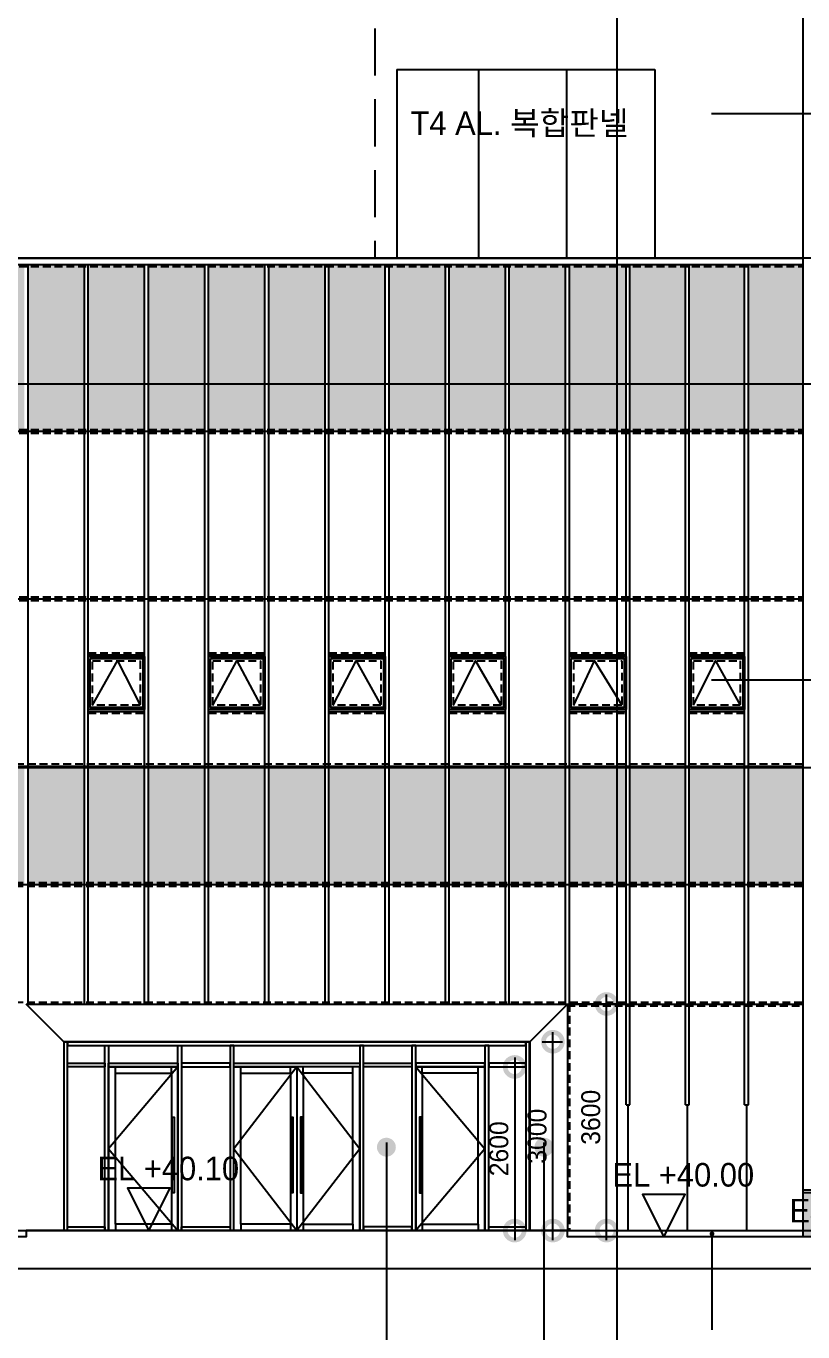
# Model space of a CAD drawing. Extents: x -430745 to 210250, y 0 to 148500.
# Drawn here: x 109205 to 121545, y 36119 to 56866 of the extents above; entities that cross this region are included whole.
import ezdxf
from ezdxf.enums import TextEntityAlignment as Align

# ---------------------------------------------------------------- set-up
doc = ezdxf.new("R2010")
doc.units = 0
doc.header["$LTSCALE"] = 250
doc.header["$MEASUREMENT"] = 0
for name, pattern in [('ACAD_ISO05W100', [33, 24, -3, 0, -3, 0, -3]), ('DASHED', [0.75, 0.5, -0.25]), ('H1', [1.5, 1, -0.5])]:
    doc.linetypes.add(name, pattern=pattern)
doc.layers.get('0').update_dxf_attribs({"linetype": 'CONTINUOUS'})
doc.layers.get('Defpoints').update_dxf_attribs({"linetype": 'CONTINUOUS'})
for name, color, linetype, plot in [('# 레벨 계획', 193, 'CONTINUOUS', False), ('NOPLOT', 193, 'CONTINUOUS', False), ('NOPLOT-TEXT', 41, 'CONTINUOUS', False)]:
    doc.layers.add(name, color=color, linetype=linetype, plot=plot)
for name, color, linetype in [('A-CEN', 1, 'CONTINUOUS'), ('A-DIM', 7, 'CONTINUOUS'), ('A-DOOR', 4, 'CONTINUOUS'), ('A-ELE-2', 2, 'CONTINUOUS'), ('A-ELE-252', 252, 'CONTINUOUS'), ('A-ELE-254', 254, 'CONTINUOUS'), ('A-ELE-3', 3, 'CONTINUOUS'), ('A-ELE-5', 5, 'CONTINUOUS'), ('A-ELE-7', 7, 'CONTINUOUS'), ('A-ELE-8 해치', 8, 'CONTINUOUS'), ('A-SITE', 2, 'ACAD_ISO05W100'), ('A-WIN', 4, 'CONTINUOUS'), ('A-WIN-CEN', 1, 'CONTINUOUS'), ('A-WIN-HID', 9, 'DASHED'), ('BOUNDARY_추후 증축', 7, 'H1'), ('i-e-cyan', 4, 'CONTINUOUS')]:
    doc.layers.add(name, color=color, linetype=linetype)
doc.styles.add('Gdim', font='')
doc.styles.add('Gtx', font='')
doc.styles.get('Gdim').set_extended_font_data('Dotum')
doc.styles.get('Gtx').set_extended_font_data('Dotum')
doc.dimstyles.new('Gdim100', dxfattribs={"dimscale": 100, "dimtxt": 3, "dimasz": 6, "dimexe": 1.5, "dimexo": 2, "dimgap": 1, "dimtad": 1, "dimdec": 0, "dimzin": 0, "dimdsep": 46, "dimtxsty": 'Gdim', "dimblk": 'DOTSMALL', "dimcen": 1.5, "dimdle": 1.5, "dimclrd": 1, "dimclre": 1, "dimclrt": 256, "dimazin": 0, "dimtfac": 1, "dimtdec": 0, "dimtix": 1, "dimtmove": 2, "dimatfit": 3, "dimldrblk": 'DOTSMALL', "dimfxl": 1.5, "dimtolj": 1, "dimtzin": 0, "dimlwd": -1, "dimlwe": -1, "dimarcsym": 0})

# ---------------------------------------------------------------- blocks, each defined once
blk = doc.blocks.new('A-CEN-EAST1')
at = {"layer": 'A-CEN'}
for p, q in [((14838920.5, -289571.4, 0), (14838920.5, -182238.1, 0)), ((14840420.5, -254675.9, 0), (14886741.9, -254675.9)), ((14840420.5, -263675.9, 0), (14886741.9, -263675.9)), ((14740192.8, -272425.9, 0), (14886741.9, -272425.9)), ((14740192.8, -273025.9, 0), (14843720.5, -273025.9, 0))]:
    blk.add_line(p, q, dxfattribs=at)
at = {"layer": 'A-CEN', "elevation": 0}
for points in [[(14843720.5, -256975.9), (14740192.8, -256975.9)], [(14843720.5, -258975.9), (14740192.8, -258975.9)], [(14843720.5, -265075.9), (14740192.8, -265075.9)]]:
    blk.add_lwpolyline(points, dxfattribs=at)
blk = doc.blocks.new('_DotSmall')
at = {"color": 0, "linetype": 'ByBlock', "const_width": 0.5}
blk.add_lwpolyline([(-0.0625, 0, 1), (0.0625, 0, 1)], format="xyb", close=True, dxfattribs=at)
blk = doc.blocks.new('*D10')
at = {"layer": 'Defpoints', "color": 0, "transparency": 16777216}
for p in [(121545, 46479), (122895, 46479), (121545, 45079)]:
    blk.add_point(p, dxfattribs=at)
at = {"layer": 'NOPLOT', "color": 1, "transparency": 16777216}
for p, q in [((121745, 46479), (123045, 46479)), ((122895, 44929), (122895, 46629)), ((121745, 45079), (123045, 45079))]:
    blk.add_line(p, q, dxfattribs=at)
at = {"layer": 'NOPLOT', "color": 1, "transparency": 16777216, "xscale": 600, "yscale": 600, "zscale": 600}
for p, rotation in [((122895, 46479), 90), ((122895, 45079), 270)]:
    blk.add_blockref('_DotSmall', p, dxfattribs=dict(at, rotation=rotation))
at = {"layer": 'NOPLOT', "transparency": 16777216, "insert": (122645, 45779), "char_height": 300, "attachment_point": 5, "rotation": 90, "style": 'Gdim'}
blk.add_mtext('\\A1;1400', dxfattribs=at)
blk = doc.blocks.new('A$C4737335e')
at = {"layer": '# 레벨 계획', "elevation": 0}
for points in [[(113267, 1300), (113605, 1975), (112930, 1975), (113267, 1300)], [(121449, 1200), (121786, 1875), (121111, 1875), (121449, 1200)]]:
    blk.add_lwpolyline(points, dxfattribs=at)
at = {"layer": '# 레벨 계획', "style": 'Gtx'}
for s, p in [('EL +40.10', (112450, 2099)), ('EL +40.00', (120632, 1999))]:
    blk.add_text(s, height=375, rotation=360, dxfattribs=at).set_placement(p)
blk = doc.blocks.new('*D27')
at = {"layer": 'Defpoints', "color": 0, "transparency": 16777216}
for p in [(117705, 41329), (118427, 41329), (117705, 37729)]:
    blk.add_point(p, dxfattribs=at)
at = {"layer": 'NOPLOT', "color": 1, "transparency": 16777216}
for p, q in [((117905, 41329), (118577, 41329)), ((118427, 37579), (118427, 41479)), ((117905, 37729), (118577, 37729))]:
    blk.add_line(p, q, dxfattribs=at)
at = {"layer": 'NOPLOT', "color": 1, "transparency": 16777216, "xscale": 600, "yscale": 600, "zscale": 600}
for p, rotation in [((118427, 41329), 90), ((118427, 37729), 270)]:
    blk.add_blockref('_DotSmall', p, dxfattribs=dict(at, rotation=rotation))
at = {"layer": 'NOPLOT', "transparency": 16777216, "insert": (118177, 39529), "char_height": 300, "attachment_point": 5, "rotation": 90, "style": 'Gdim'}
blk.add_mtext('\\A1;3600', dxfattribs=at)
blk = doc.blocks.new('*D28')
at = {"layer": 'Defpoints', "color": 0, "transparency": 16777216}
for p in [(117205, 40729, 0), (117574, 40729), (117155, 37729, 0)]:
    blk.add_point(p, dxfattribs=at)
at = {"layer": 'NOPLOT', "color": 1, "transparency": 16777216}
for p, q in [((117574, 37579), (117574, 40879)), ((117405, 40729), (117724, 40729)), ((117355, 37729), (117724, 37729))]:
    blk.add_line(p, q, dxfattribs=at)
at = {"layer": 'NOPLOT', "color": 1, "transparency": 16777216, "xscale": 600, "yscale": 600, "zscale": 600}
for p, rotation in [((117574, 40729), 90), ((117574, 37729), 270)]:
    blk.add_blockref('_DotSmall', p, dxfattribs=dict(at, rotation=rotation))
at = {"layer": 'NOPLOT', "transparency": 16777216, "insert": (117324, 39229), "char_height": 300, "attachment_point": 5, "rotation": 90, "style": 'Gdim'}
blk.add_mtext('\\A1;3000', dxfattribs=at)
blk = doc.blocks.new('*D29')
at = {"layer": 'Defpoints', "color": 0, "transparency": 16777216}
for p in [(116555, 40329, 0), (116530, 37729), (116967, 37729)]:
    blk.add_point(p, dxfattribs=at)
at = {"layer": 'NOPLOT', "color": 1, "transparency": 16777216}
for p, q in [((116967, 40479), (116967, 37579)), ((116755, 40329), (117117, 40329)), ((116730, 37729), (117117, 37729))]:
    blk.add_line(p, q, dxfattribs=at)
at = {"layer": 'NOPLOT', "color": 1, "transparency": 16777216, "xscale": 600, "yscale": 600, "zscale": 600}
for p, rotation in [((116967, 40329), 90), ((116967, 37729), 270)]:
    blk.add_blockref('_DotSmall', p, dxfattribs=dict(at, rotation=rotation))
at = {"layer": 'NOPLOT', "transparency": 16777216, "insert": (116717, 39029), "char_height": 300, "attachment_point": 5, "rotation": 90, "style": 'Gdim'}
blk.add_mtext('\\A1;2600', dxfattribs=at)
blk = doc.blocks.new('ad-3')
at = {"layer": 'A-WIN', "color": 5}
for p, q in [((2359, 2449, 0), (2359, 2549, 0)), ((3249, 2449, 0), (3249, 2549, 0)), ((2359, 49, 0), (2359, -51, 0)), ((3249, 49, 0), (3249, -51, 0))]:
    blk.add_line(p, q, dxfattribs=at)
at = {"layer": 'A-WIN', "elevation": 0}
blk.add_lwpolyline([(2249, 2549), (3349, 2549), (3349, -51), (2249, -51)], close=True, dxfattribs=at)
at = {"layer": 'A-WIN', "color": 5, "elevation": 0}
blk.add_lwpolyline([(3249, 2449), (3249, 49), (2359, 49), (2359, 2449)], close=True, dxfattribs=at)
at = {"layer": 'A-WIN-CEN', "color": 1, "elevation": 0}
blk.add_lwpolyline([(3349, 2549), (2249, 1249), (3349, -51)], dxfattribs=at)
at = {"layer": 'i-e-cyan', "color": 4, "elevation": 0}
blk.add_lwpolyline([(3259, 1749), (3289, 1749), (3289, 549), (3259, 549)], close=True, dxfattribs=at)
blk = doc.blocks.new('ad-3a')
at = {"layer": 'A-WIN', "color": 5}
for p, q in [((10, -100, 0), (10, 0, 0)), ((800, -100, 0), (800, 0, 0)), ((1000, -100, 0), (1000, 0, 0)), ((1790, -100, 0), (1790, 0, 0)), ((10, -2500), (10, -2600)), ((800, -2500, 0), (800, -2600, 0)), ((1000, -2500, 0), (1000, -2600, 0)), ((1790, -2500), (1790, -2600))]:
    blk.add_line(p, q, dxfattribs=at)
at = {"layer": 'A-WIN', "elevation": 0}
for points in [[(-100, 0), (900, 0), (900, -2600), (-100, -2600)], [(1900, 0), (900, 0), (900, -2600), (1900, -2600)]]:
    blk.add_lwpolyline(points, close=True, dxfattribs=at)
at = {"layer": 'A-WIN', "color": 5, "elevation": 0}
for points in [[(800, -100), (800, -2500), (10, -2500), (10, -100)], [(1000, -100), (1000, -2500), (1790, -2500), (1790, -100)]]:
    blk.add_lwpolyline(points, close=True, dxfattribs=at)
at = {"layer": 'A-WIN-CEN', "color": 1, "elevation": 0}
for points in [[(900, 0), (-100, -1300), (900, -2600)], [(900, 0), (1900, -1300), (900, -2600)]]:
    blk.add_lwpolyline(points, dxfattribs=at)
at = {"layer": 'i-e-cyan', "color": 4, "elevation": 0}
for points in [[(810, -800), (840, -800), (840, -2000), (810, -2000)], [(990, -800), (960, -800), (960, -2000), (990, -2000)]]:
    blk.add_lwpolyline(points, close=True, dxfattribs=at)
blk = doc.blocks.new('A$C3ffc50a6')
at = {"layer": 'A-WIN'}
for points in [[(60, 0), (60, 3000), (0, 3000), (0, 0)], [(7340, 3000), (60, 3000), (60, 2940), (7340, 2940)], [(650, 0), (650, 2940), (710, 2940), (710, 0)], [(1810, 0), (1810, 2940), (1870, 2940), (1870, 0)], [(1810, 0), (1810, 2940), (1870, 2940), (1870, 0)], [(2700, 0), (2700, 2940), (2640, 2940), (2640, 0)], [(4760, 0), (4760, 2940), (4700, 2940), (4700, 0)], [(5590, 0), (5590, 2940), (5530, 2940), (5530, 0)], [(6750, 0), (6750, 2940), (6690, 2940), (6690, 0)], [(7400, 0), (7400, 3000), (7340, 3000), (7340, 0)], [(60, 2660), (650, 2660), (650, 2600), (60, 2600)], [(710, 2660), (1810, 2660), (1810, 2600), (710, 2600)], [(2640, 2660), (1870, 2660), (1870, 2600), (2640, 2600)], [(2700, 2660), (4700, 2660), (4700, 2600), (2700, 2600)], [(4760, 2660), (5530, 2660), (5530, 2600), (4760, 2600)], [(6690, 2660), (5590, 2660), (5590, 2600), (6690, 2600)], [(7340, 2660), (6750, 2660), (6750, 2600), (7340, 2600)], [(650, 60), (650, 0), (60, 0), (60, 60)], [(2640, 62), (2640, 0), (1870, 0), (1870, 62)], [(4760, 62), (4760, 0), (5530, 0), (5530, 62)], [(7340, 60), (7340, 0), (6750, 0), (6750, 60)]]:
    blk.add_lwpolyline(points, close=True, dxfattribs=at)
at = {"layer": 'A-DOOR'}
blk.add_blockref('ad-3', (-1539, 51, 0), dxfattribs=at)
at = {"layer": 'A-DOOR', "xscale": -1}
blk.add_blockref('ad-3', (8939, 51, 0), dxfattribs=at)
at = {"layer": 'A-WIN'}
blk.add_blockref('ad-3a', (2800, 2600, 0), dxfattribs=at)

msp = doc.modelspace()

# ---------------------------------------------------------------- hatches: boundary and pattern name
at = {"layer": 'A-ELE-252'}
h = msp.add_hatch(color=256, dxfattribs=at)
h.dxf.hatch_style = 1
h.paths.add_polyline_path([(121745.3, 38328.9), (121545.3, 38328.9), (121545.3, 37628.9), (121745.3, 37628.9)])
at = {"layer": 'A-ELE-254'}
h = msp.add_hatch(color=256, dxfattribs=at)
h.dxf.hatch_style = 1
h.paths.add_polyline_path([(121545.3, 53078.9), (120679.9, 53078.9), (120679.9, 50428.9), (121545.3, 50428.9)])
h.paths.add_polyline_path([(120619.9, 53078.9), (119738.6, 53078.9), (119738.6, 50428.9), (120619.9, 50428.9)])
h.paths.add_polyline_path([(119678.6, 53078.9), (118797, 53078.9), (118797, 50428.9), (119678.6, 50428.9)])
h.paths.add_polyline_path([(118737, 53078.9), (117835.3, 53078.9), (117835.3, 50428.9), (118737, 50428.9)])
h.paths.add_polyline_path([(117775.3, 53078.9), (116880.5, 53078.9), (116880.5, 50428.9), (117775.3, 50428.9)])
h.paths.add_polyline_path([(116820.5, 53078.9), (115925.5, 53078.9), (115925.5, 50428.9), (116820.5, 50428.9)])
h.paths.add_polyline_path([(115865.5, 53078.9), (114970.3, 53078.9), (114970.3, 50428.9), (115865.5, 50428.9)])
h.paths.add_polyline_path([(114910.3, 53078.9), (114014.9, 53078.9), (114014.9, 50428.9), (114910.3, 50428.9)])
h.paths.add_polyline_path([(113954.9, 53078.9), (113059.3, 53078.9), (113059.3, 50428.9), (113954.9, 50428.9)])
h.paths.add_polyline_path([(112999.3, 53078.9), (112103.6, 53078.9), (112103.6, 50428.9), (112999.3, 50428.9)])
h.paths.add_polyline_path([(112043.6, 53078.9), (111147.6, 53078.9), (111147.6, 50428.9), (112043.6, 50428.9)])
h.paths.add_polyline_path([(111087.6, 53078.9), (110191.5, 53078.9), (110191.5, 50428.9), (111087.6, 50428.9)])
h.paths.add_polyline_path([(110131.5, 53078.9), (109235.3, 53078.9), (109235.3, 50428.9), (110131.5, 50428.9)])
h.paths.add_polyline_path([(109175.3, 53078.9), (108293.5, 53078.9), (108293.5, 50428.9), (109175.3, 50428.9)])
h.paths.add_polyline_path([(108233.5, 53078.9), (107351.7, 53078.9), (107351.7, 50428.9), (108233.5, 50428.9)])
h.paths.add_polyline_path([(107291.7, 53078.9), (106409.6, 53078.9), (106409.6, 50428.9), (107291.7, 50428.9)])
h.paths.add_polyline_path([(106349.6, 53078.9), (105473.8, 53078.9), (105473.8, 50428.9), (106349.6, 50428.9)])
h.paths.add_polyline_path([(105413.8, 53078.9), (104525.2, 53078.9), (104525.2, 50428.9), (105413.8, 50428.9)])
h.paths.add_polyline_path([(104465.2, 53078.9), (103595.6, 53078.9), (103595.6, 50428.9), (104465.2, 50428.9)])
h.paths.add_polyline_path([(103535.6, 53078.9), (102665.9, 53078.9), (102665.9, 50428.9), (103535.6, 50428.9)])
h.paths.add_polyline_path([(102605.9, 53078.9), (101736.1, 53078.9), (101736.1, 50428.9), (102605.9, 50428.9)])
h.paths.add_polyline_path([(101676.1, 53078.9), (100806.2, 53078.9), (100806.2, 50428.9), (101676.1, 50428.9)])
h.paths.add_polyline_path([(100746.2, 53078.9), (99876.2, 53078.9), (99876.2, 50428.9), (100746.2, 50428.9)])
h.paths.add_polyline_path([(99816.2, 53078.9), (98946.2, 53078.9), (98946.2, 50428.9), (99816.2, 50428.9)])
h.paths.add_polyline_path([(98886.2, 53078.9), (98016, 53078.9), (98016, 50428.9), (98886.2, 50428.9)])
h.paths.add_polyline_path([(97956, 53078.9), (97085.8, 53078.9), (97085.8, 50428.9), (97956, 50428.9)])
h.paths.add_polyline_path([(97025.8, 53078.9), (96155.6, 53078.9), (96155.6, 50428.9), (97025.8, 50428.9)])
h.paths.add_polyline_path([(96095.6, 53078.9), (95225.3, 53078.9), (95225.3, 50428.9), (96095.6, 50428.9)])
h.paths.add_polyline_path([(95165.3, 53078.9), (94295.3, 53078.9), (94295.3, 50428.9), (95165.3, 50428.9)])
h.paths.add_polyline_path([(94235.3, 53078.9), (93365.4, 53078.9), (93365.4, 50428.9), (94235.3, 50428.9)])
h.paths.add_polyline_path([(93305.4, 53078.9), (92435.4, 53078.9), (92435.4, 50428.9), (93305.4, 50428.9)])
h.paths.add_polyline_path([(92375.4, 53078.9), (91505.4, 53078.9), (91505.4, 50428.9), (92375.4, 50428.9)])
h.paths.add_polyline_path([(91445.4, 53078.9), (90575.4, 53078.9), (90575.4, 50428.9), (91445.4, 50428.9)])
h.paths.add_polyline_path([(90515.4, 53078.9), (89645.4, 53078.9), (89645.4, 50428.9), (90515.4, 50428.9)])
h.paths.add_polyline_path([(89585.4, 53078.9), (88715.3, 53078.9), (88715.3, 50428.9), (89585.4, 50428.9)])
h.paths.add_polyline_path([(88655.3, 53078.9), (87785.3, 53078.9), (87785.3, 50428.9), (88655.3, 50428.9)])
h.paths.add_polyline_path([(87725.3, 53078.9), (86855.3, 53078.9), (86855.3, 50428.9), (87725.3, 50428.9)])
h.paths.add_polyline_path([(86795.3, 53078.9), (85925.3, 53078.9), (85925.3, 50428.9), (86795.3, 50428.9)])
h.paths.add_polyline_path([(85865.3, 53078.9), (84995, 53078.9), (84995, 50428.9), (85865.3, 50428.9)])
h.paths.add_polyline_path([(84935, 53078.9), (84064.9, 53078.9), (84064.9, 50428.9), (84935, 50428.9)])
h.paths.add_polyline_path([(84004.9, 53078.9), (83134.7, 53078.9), (83134.7, 50428.9), (84004.9, 50428.9)])
h.paths.add_polyline_path([(83074.7, 53078.9), (82204.6, 53078.9), (82204.6, 50428.9), (83074.7, 50428.9)])
h.paths.add_polyline_path([(82144.6, 53078.9), (81274.5, 53078.9), (81274.5, 50428.9), (82144.6, 50428.9)])
h.paths.add_polyline_path([(81214.5, 53078.9), (80344.5, 53078.9), (80344.5, 50428.9), (81214.5, 50428.9)])
h.paths.add_polyline_path([(80284.5, 53078.9), (79414.6, 53078.9), (79414.6, 50428.9), (80284.5, 50428.9)])
h.paths.add_polyline_path([(79354.6, 53078.9), (78484.7, 53078.9), (78484.7, 50428.9), (79354.6, 50428.9)])
h.paths.add_polyline_path([(78424.7, 53078.9), (77555, 53078.9), (77555, 50428.9), (78424.7, 50428.9)])
h.paths.add_polyline_path([(77495, 53078.9), (76625.3, 53078.9), (76625.3, 50428.9), (77495, 50428.9)])
h.paths.add_polyline_path([(76565.3, 53078.9), (75694.7, 53078.9), (75694.7, 50428.9), (76565.3, 50428.9)])
h.paths.add_polyline_path([(75634.7, 53078.9), (74764.3, 53078.9), (74764.3, 50428.9), (75634.7, 50428.9)])
h.paths.add_polyline_path([(74704.3, 53078.9), (73834, 53078.9), (73834, 50428.9), (74704.3, 50428.9)])
h.paths.add_polyline_path([(73774, 53078.9), (72903.8, 53078.9), (72903.8, 50428.9), (73774, 50428.9)])
h.paths.add_polyline_path([(72843.8, 53078.9), (71973.7, 53078.9), (71973.7, 50428.9), (72843.8, 50428.9)])
h.paths.add_polyline_path([(71913.7, 53078.9), (71043.7, 53078.9), (71043.7, 50428.9), (71913.7, 50428.9)])
h.paths.add_polyline_path([(70983.7, 53078.9), (70113.9, 53078.9), (70113.9, 50428.9), (70983.7, 50428.9)])
h.paths.add_polyline_path([(70053.9, 53078.9), (69184.2, 53078.9), (69184.2, 50428.9), (70053.9, 50428.9)])
h.paths.add_polyline_path([(69124.2, 53078.9), (68254.7, 53078.9), (68254.7, 50428.9), (69124.2, 50428.9)])
h.paths.add_polyline_path([(68194.7, 53078.9), (67325.3, 53078.9), (67325.3, 50428.9), (68194.7, 50428.9)])
h.paths.add_polyline_path([(67265.3, 53078.9), (66351.5, 53078.9), (66351.5, 50428.9), (67265.3, 50428.9)])
h.paths.add_polyline_path([(66291.5, 53078.9), (65377.9, 53078.9), (65377.9, 50428.9), (66291.5, 50428.9)])
h.paths.add_polyline_path([(65317.9, 53078.9), (64404.6, 53078.9), (64404.6, 50428.9), (65317.9, 50428.9)])
h.paths.add_polyline_path([(64344.6, 53078.9), (63431.3, 53078.9), (63431.3, 50428.9), (64344.6, 50428.9)])
h.paths.add_polyline_path([(63371.3, 53078.9), (62458.3, 53078.9), (62458.3, 50428.9), (63371.3, 50428.9)])
h.paths.add_polyline_path([(62398.3, 53078.9), (61485.6, 53078.9), (61485.6, 50428.9), (62398.3, 50428.9)])
h.paths.add_polyline_path([(61425.6, 53078.9), (60513.1, 53078.9), (60513.1, 50428.9), (61425.6, 50428.9)])
h.paths.add_polyline_path([(60453.1, 53078.9), (59540.8, 53078.9), (59540.8, 50428.9), (60453.1, 50428.9)])
h.paths.add_polyline_path([(59480.8, 53078.9), (58568.7, 53078.9), (58568.7, 50428.9), (59480.8, 50428.9)])
h.paths.add_polyline_path([(58508.7, 53078.9), (57596.8, 53078.9), (57596.8, 50428.9), (58508.7, 50428.9)])
h.paths.add_polyline_path([(57536.8, 53078.9), (56595.3, 53078.9), (56595.3, 50428.9), (57536.8, 50428.9)])
h = msp.add_hatch(color=256, dxfattribs=at)
h.dxf.hatch_style = 1
h.paths.add_polyline_path([(106349.6, 45108.9), (105473.8, 45108.9), (105473.8, 45078.9), (105472.9, 43228.9), (106349.6, 43228.9)])
h.paths.add_polyline_path([(107291.7, 45108.9), (106409.6, 45108.9), (106409.6, 43228.9), (107291.7, 43228.9)])
h.paths.add_polyline_path([(108233.5, 45108.9), (107351.7, 45108.9), (107351.7, 43228.9), (108233.5, 43228.9)])
h.paths.add_polyline_path([(109175.3, 45108.9), (108293.5, 45108.9), (108293.5, 43228.9), (109175.3, 43228.9)])
h.paths.add_polyline_path([(110131.5, 45108.9), (109235.3, 45108.9), (109235.3, 43228.9), (110131.5, 43228.9)])
h.paths.add_polyline_path([(111087.6, 45108.9), (110191.5, 45108.9), (110191.5, 43228.9), (111087.6, 43228.9)])
h.paths.add_polyline_path([(112043.6, 45108.9), (111147.6, 45108.9), (111147.6, 43228.9), (112043.6, 43228.9)])
h.paths.add_polyline_path([(112999.3, 45108.9), (112103.6, 45108.9), (112103.6, 43228.9), (112999.3, 43228.9)])
h.paths.add_polyline_path([(113954.9, 45108.9), (113059.3, 45108.9), (113059.3, 43228.9), (113954.9, 43228.9)])
h.paths.add_polyline_path([(114910.3, 45108.9), (114014.9, 45108.9), (114014.9, 43228.9), (114910.3, 43228.9)])
h.paths.add_polyline_path([(115865.5, 45108.9), (114970.3, 45108.9), (114970.3, 43228.9), (115865.5, 43228.9)])
h.paths.add_polyline_path([(116820.5, 45108.9), (115925.5, 45108.9), (115925.5, 43228.9), (116820.5, 43228.9)])
h.paths.add_polyline_path([(117775.3, 45108.9), (116880.5, 45108.9), (116880.5, 43228.9), (117775.3, 43228.9)])
h.paths.add_polyline_path([(118737, 45108.9), (117835.3, 45108.9), (117835.3, 43228.9), (118737, 43228.9)])
h.paths.add_polyline_path([(119678.6, 45108.9), (118797, 45108.9), (118797, 43228.9), (119678.6, 43228.9)])
h.paths.add_polyline_path([(120619.9, 45108.9), (119738.6, 45108.9), (119738.6, 43228.9), (120619.9, 43228.9)])
h.paths.add_polyline_path([(121545.3, 45108.9), (120679.9, 45108.9), (120679.9, 43228.9), (121545.3, 43228.9)])
at = {"layer": 'A-ELE-8 해치'}
h = msp.add_hatch(dxfattribs=at)
h.set_pattern_fill('_USER', color=256, scale=1400, angle=90, pattern_type=0)
h.set_pattern_definition([(90, (119195.3, 56179), (-1400, 9e-14), [])])
h.paths.add_polyline_path([(119195.3, 56178.9), (115095.3, 56178.9), (115095.3, 53178.9), (119195.3, 53178.9)])

# ---------------------------------------------------------------- linework, layer by layer
at = {"layer": 'A-ELE-2'}
for p, q in [((121545.3, 84878.9), (121545.3, 38328.9, 0)), ((109205.3, 41328.9), (117805.3, 41328.9, 0)), ((109805.3, 40728.9), (109205.3, 41328.9)), ((117205.3, 40728.9, 0), (117805.3, 41328.9, 0)), ((117805.3, 41328.9, 0), (117805.3, 37728.9)), ((109805.3, 40728.9), (109805.3, 37728.9)), ((109805.3, 40728.9), (117205.3, 40728.9, 0)), ((117205.3, 40728.9, 0), (117205.3, 37728.9, 0)), ((121745.3, 38328.9), (121545.3, 38328.9))]:
    msp.add_line(p, q, dxfattribs=at)
at = {"layer": 'A-ELE-3'}
for p, q in [((56595.3, 53178.9), (121545.3, 53178.9)), ((56595.3, 53078.9), (121545.3, 53078.9))]:
    msp.add_line(p, q, dxfattribs=at)
at = {"layer": 'A-ELE-5'}
for p, q in [((115095.3, 56178.9), (115095.3, 53178.9)), ((115095.3, 56178.9), (119195.3, 56178.9)), ((119195.3, 56178.9), (119195.3, 53178.9))]:
    msp.add_line(p, q, dxfattribs=at)
at = {"layer": 'A-ELE-7'}
for p, q in [((150245.3, 38368.9), (121545.3, 38368.9)), ((121545.3, 38328.9), (121545.3, 37628.9)), ((117805.3, 37728.9), (121545.3, 37728.9))]:
    msp.add_line(p, q, dxfattribs=at)
at = {"layer": 'A-SITE', "linetype": 'Continuous', "elevation": 0}
msp.add_lwpolyline([(168395.2, 37628.9), (117805.3, 37628.9), (117805.3, 37728.9), (109205.3, 37728.9), (109205.3, 37628.9), (105470.3, 37628.9), (98270.3, 37028.9), (44895.3, 37028.9), (43095.3, 36928.9), (41295.3, 36928.9), (41295.3, 36828.9), (40295.3, 36828.9), (40295.3, 36728.9), (39295.3, 36728.9), (39295.3, 36628.9), (36158.4, 36628.9), (36158.4, 36428.9), (7750, 36428.9)], dxfattribs=at)
at = {"layer": 'A-WIN'}
for p, q in [((109235.3, 41328.9, 0), (109235.3, 53078.9, 0)), ((110131.5, 41328.9, 0), (110131.5, 53078.9, 0)), ((110191.5, 41328.9, 0), (110191.5, 53078.9, 0)), ((111087.6, 41328.9, 0), (111087.6, 53078.9, 0)), ((111147.6, 41328.9, 0), (111147.6, 53078.9, 0)), ((112043.6, 41328.9, 0), (112043.6, 53078.9, 0)), ((112103.6, 41328.9, 0), (112103.6, 53078.9, 0)), ((112999.3, 41328.9, 0), (112999.3, 53078.9, 0)), ((113059.3, 41328.9, 0), (113059.3, 53078.9, 0)), ((113954.9, 41328.9, 0), (113954.9, 53078.9, 0)), ((114014.9, 41328.9, 0), (114014.9, 53078.9, 0)), ((114910.3, 41328.9, 0), (114910.3, 53078.9, 0)), ((114970.3, 41328.9, 0), (114970.3, 53078.9, 0)), ((115865.5, 41328.9, 0), (115865.5, 53078.9, 0)), ((115925.5, 41328.9, 0), (115925.5, 53078.9, 0)), ((116820.5, 41328.9, 0), (116820.5, 53078.9, 0)), ((116880.5, 41328.9, 0), (116880.5, 53078.9, 0)), ((117775.3, 41328.9), (117775.3, 53078.9, 0)), ((117835.3, 41328.9), (117835.3, 53078.9, 0)), ((118737, 39728.9, 0), (118737, 53078.9, 0)), ((118797, 39728.9, 0), (118797, 53078.9, 0)), ((119678.6, 39728.9, 0), (119678.6, 53078.9, 0)), ((119738.6, 39728.9, 0), (119738.6, 53078.9, 0)), ((120619.9, 39728.9), (120619.9, 53078.9)), ((120679.9, 39728.9), (120679.9, 53078.9)), ((56595.3, 50428.9), (121545.3, 50428.9)), ((56595.3, 47768.9), (121545.3, 47768.9)), ((110191.5, 46878.9, 0), (111087.6, 46878.9, 0)), ((112103.6, 46878.9, 0), (112999.3, 46878.9, 0)), ((114014.9, 46878.9, 0), (114910.3, 46878.9, 0)), ((115925.5, 46878.9, 0), (116820.5, 46878.9, 0)), ((117835.3, 46878.9), (118737, 46878.9, 0)), ((119738.6, 46878.9, 0), (120619.9, 46878.9)), ((110191.5, 45978.9, 0), (111087.6, 45978.9, 0)), ((112103.6, 45978.9, 0), (112999.3, 45978.9, 0)), ((114014.9, 45978.9, 0), (114910.3, 45978.9, 0)), ((115925.5, 45978.9, 0), (116820.5, 45978.9, 0)), ((117835.3, 45978.9), (118737, 45978.9, 0)), ((119738.6, 45978.9, 0), (120619.9, 45978.9)), ((56595.3, 45108.9, 0), (121545.3, 45108.9)), ((105470.3, 43228.9), (121545.3, 43228.9)), ((117805.3, 41328.9), (121545.3, 41328.9)), ((118737, 39728.9), (118797, 39728.9)), ((118767, 39728.9), (118767, 37728.9)), ((119678.6, 39728.9), (119738.6, 39728.9)), ((119708.6, 39728.9), (119708.6, 37728.9)), ((120619.9, 39728.9), (120679.9, 39728.9)), ((120649.9, 39728.9), (120649.9, 37728.9))]:
    msp.add_line(p, q, dxfattribs=at)
at = {"layer": 'A-WIN', "elevation": 0}
for points in [[(110191.5, 46848.9), (111087.6, 46848.9), (111087.6, 46008.9), (110191.5, 46008.9)], [(110221.5, 46818.9), (111057.6, 46818.9), (111057.6, 46038.9), (110221.5, 46038.9)], [(112103.6, 46848.9), (112999.3, 46848.9), (112999.3, 46008.9), (112103.6, 46008.9)], [(112133.6, 46818.9), (112969.3, 46818.9), (112969.3, 46038.9), (112133.6, 46038.9)], [(114014.9, 46848.9), (114910.3, 46848.9), (114910.3, 46008.9), (114014.9, 46008.9)], [(114044.9, 46818.9), (114880.3, 46818.9), (114880.3, 46038.9), (114044.9, 46038.9)], [(115925.5, 46848.9), (116820.5, 46848.9), (116820.5, 46008.9), (115925.5, 46008.9)], [(115955.5, 46818.9), (116790.5, 46818.9), (116790.5, 46038.9), (115955.5, 46038.9)], [(117835.3, 46848.9), (118737, 46848.9), (118737, 46008.9), (117835.3, 46008.9)], [(117865.3, 46818.9), (118707, 46818.9), (118707, 46038.9), (117865.3, 46038.9)], [(119738.6, 46848.9), (120619.9, 46848.9), (120619.9, 46008.9), (119738.6, 46008.9)], [(119768.6, 46818.9), (120589.9, 46818.9), (120589.9, 46038.9), (119768.6, 46038.9)]]:
    msp.add_lwpolyline(points, close=True, dxfattribs=at)
at = {"layer": 'A-WIN', "color": 1, "elevation": 0}
for points in [[(110261.5, 46078.9), (110658.7, 46778.9), (111017.6, 46078.9)], [(112173.6, 46078.9), (112553.8, 46778.9), (112929.3, 46078.9)], [(114084.9, 46078.9), (114448.3, 46778.9), (114840.3, 46078.9)], [(115995.5, 46078.9), (116342, 46778.9), (116750.5, 46078.9)], [(117905.3, 46078.9), (118234.8, 46778.9), (118667, 46078.9)], [(119808.6, 46078.9), (120157.5, 46778.9), (120549.9, 46078.9)]]:
    msp.add_lwpolyline(points, dxfattribs=at)
at = {"layer": 'A-WIN-HID'}
for p, q in [((56595.3, 53048.9), (121545.3, 53048.9)), ((56595.3, 50458.9), (121545.3, 50458.9)), ((56595.3, 50398.9), (121545.3, 50398.9)), ((56595.3, 47798.9), (121545.3, 47798.9)), ((56595.3, 47738.9), (121545.3, 47738.9)), ((110191.5, 46908.9, 0), (111087.6, 46908.9, 0)), ((112103.6, 46908.9, 0), (112999.3, 46908.9, 0)), ((114014.9, 46908.9, 0), (114910.3, 46908.9, 0)), ((115925.5, 46908.9, 0), (116820.5, 46908.9, 0)), ((117835.3, 46908.9), (118737, 46908.9, 0)), ((119738.6, 46908.9, 0), (120619.9, 46908.9)), ((110191.5, 45948.9, 0), (111087.6, 45948.9, 0)), ((112103.6, 45948.9, 0), (112999.3, 45948.9, 0)), ((114014.9, 45948.9, 0), (114910.3, 45948.9, 0)), ((115925.5, 45948.9, 0), (116820.5, 45948.9, 0)), ((117835.3, 45948.9), (118737, 45948.9, 0)), ((119738.6, 45948.9, 0), (120619.9, 45948.9)), ((121545.3, 45138.9), (56595.3, 45138.9, 0)), ((121545.3, 45078.9), (105473.8, 45078.9)), ((105470.3, 43258.9), (121545.3, 43258.9)), ((105470.3, 43198.9), (121545.3, 43198.9)), ((105470.3, 41358.9), (121545.3, 41358.9, 0)), ((117805.3, 41298.9), (121545.3, 41298.9)), ((117835.3, 41328.9), (117835.3, 37728.9))]:
    msp.add_line(p, q, dxfattribs=at)
at = {"layer": 'A-WIN-HID', "elevation": 0}
for points in [[(110261.5, 46778.9), (111017.6, 46778.9), (111017.6, 46078.9), (110261.5, 46078.9)], [(112173.6, 46778.9), (112929.3, 46778.9), (112929.3, 46078.9), (112173.6, 46078.9)], [(114084.9, 46778.9), (114840.3, 46778.9), (114840.3, 46078.9), (114084.9, 46078.9)], [(115995.5, 46778.9), (116750.5, 46778.9), (116750.5, 46078.9), (115995.5, 46078.9)], [(117905.3, 46778.9), (118667, 46778.9), (118667, 46078.9), (117905.3, 46078.9)], [(119808.6, 46778.9), (120549.9, 46778.9), (120549.9, 46078.9), (119808.6, 46078.9)]]:
    msp.add_lwpolyline(points, close=True, dxfattribs=at)
at = {"layer": 'BOUNDARY_추후 증축', "ltscale": 3, "elevation": 0}
msp.add_lwpolyline([(121545.3, 65828.9), (114745.3, 65828.9), (114745.3, 53178.9)], dxfattribs=at)
at = {"layer": 'NOPLOT'}
msp.add_line((117705.3, 37728.9), (121545.3, 37728.9), dxfattribs=at)
at = {"layer": 'NOPLOT-TEXT', "linetype": 'Continuous'}
msp.add_line((120101.3, 37678.9), (120101.3, 36154.4), dxfattribs=at)
at = {"layer": 'NOPLOT-TEXT', "linetype": 'Continuous', "elevation": 0}
for points in [[(114928.8, 39129.2), (114928.8, 26265.3), (113928.8, 26265.3)], [(117431.9, 39129.2), (117431.9, 26265.3), (118431.9, 26265.3)]]:
    msp.add_lwpolyline(points, dxfattribs=at)
for points, const_width in [([(115004, 39053.9, 1), (114853.5, 39053.9, 1)], 149.5), ([(117356.6, 39053.9, -1), (117507.1, 39053.9, -1)], 149.5), ([(120120.1, 37678.9, 1), (120082.5, 37678.9, 1)], 37.4)]:
    msp.add_lwpolyline(points, format="xyb", close=True, dxfattribs=dict(at, const_width=const_width))

# ---------------------------------------------------------------- block references
at = {"layer": '# 레벨 계획'}
msp.add_blockref('A$C4737335e', (-2111.6, 36428.9), dxfattribs=at)
at = {"layer": 'A-DIM'}
msp.add_blockref('A-CEN-EAST1', (-14720325.2, 310154.8), dxfattribs=at)
at = {"layer": 'A-DOOR'}
msp.add_blockref('A$C3ffc50a6', (109804.7, 37728.9, 0), dxfattribs=at)

# ---------------------------------------------------------------- texts
at = {"layer": 'NOPLOT-TEXT', "linetype": 'Continuous', "style": 'Gtx'}
for s, p in [('T4 AL. 복합판넬', (115311.5, 55324)), ('EJ', (121333.6, 38045.7, 0))]:
    msp.add_text(s, height=375, rotation=360, dxfattribs=at).set_placement(p, align=Align.MIDDLE_LEFT)

# ---------------------------------------------------------------- dimensions: what is measured, and where the dimension line sits
at = {"layer": 'NOPLOT'}
for base, p1, p2, picture, middle in [((122895.5, 46478.9), (121545.3, 45078.9), (121545.3, 46478.9), '*D10', (122645.3, 45778.9)), ((118426.9, 41328.9), (117705.3, 37728.9), (117705.3, 41328.9), '*D27', (118176.7, 39528.9)), ((117574.4, 40728.9), (117155.3, 37728.9, 0), (117205.3, 40728.9, 0), '*D28', (117324.2, 39228.9)), ((116967, 37728.9), (116554.7, 40328.9, 0), (116530.3, 37728.9), '*D29', (116716.8, 39028.9))]:
    dim = msp.add_linear_dim(base=base, p1=p1, p2=p2, angle=90, dimstyle='Gdim100', dxfattribs=at)
    dim.commit()
    dim.dimension.update_dxf_attribs({"geometry": picture, "text_midpoint": middle})

doc.saveas('drawing.dxf')
